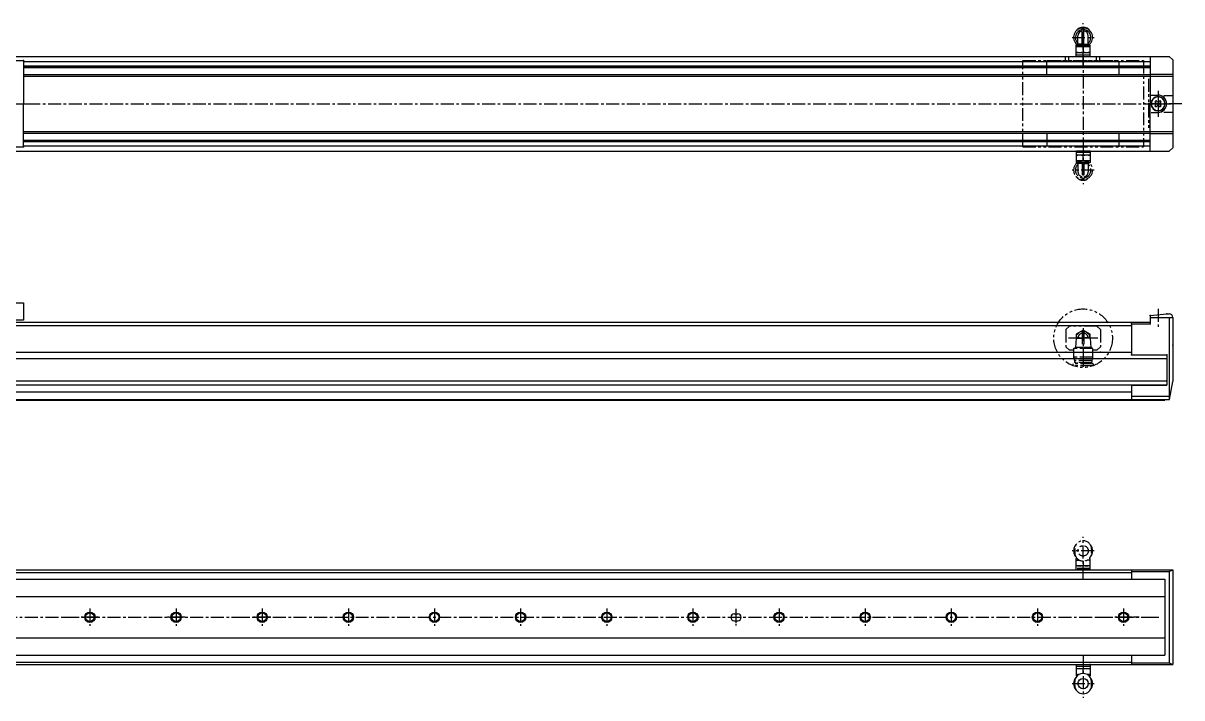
# Model space of a CAD drawing. Extents: x -737 to 364, y 95 to 519.
# Drawn here: x -308 to 364, y 127 to 519 of the extents above; entities that cross this region are included whole.
import ezdxf

# ---------------------------------------------------------------- set-up
doc = ezdxf.new("R2010")
doc.units = 0
for name, pattern in [('CENTER', [12, 7.5, -1.5, 1.5, -1.5]), ('CONTINOUS', [0]), ('PHANTOM', [15, 7.5, -1.5, 1.5, -1.5, 1.5, -1.5])]:
    doc.linetypes.add(name, pattern=pattern)
doc.layers.get('0').update_dxf_attribs({"linetype": 'CONTINUOUS'})
doc.layers.add('CENTER', color=1, linetype='CENTER')

msp = doc.modelspace()

# ---------------------------------------------------------------- linework, layer by layer
at = {"color": 7, "linetype": 'CONTINOUS'}
for p, q in [((303.98, 506.36), (303.98, 511.19)), ((306.48, 505.79), (306.48, 515.76)), ((307.48, 505.79), (307.48, 515.76)), ((309.98, 506.36), (309.98, 511.19)), ((302.98, 505.79), (303.98, 506.36)), ((302.98, 499.29), (302.98, 505.79)), ((302.98, 505.79), (310.98, 505.79)), ((302.98, 504.99), (310.98, 504.99)), ((306.48, 506.36), (303.98, 506.36)), ((306.98, 504.63), (306.98, 501.94)), ((307.48, 506.36), (309.98, 506.36)), ((310.98, 505.79), (309.98, 506.36)), ((310.98, 499.29), (310.98, 505.79)), ((-531.02, 499.29), (345.98, 499.29)), ((296.48, 499.29), (296.48, 496.29)), ((298.48, 499.29), (298.48, 496.29)), ((302.98, 501.59), (310.98, 501.59)), ((302.98, 500.09), (310.98, 500.09)), ((302.98, 499.29), (310.98, 499.29)), ((314.48, 499.29), (314.48, 496.29)), ((316.48, 499.29), (316.48, 496.29)), ((345.98, 499.29), (356.98, 499.29)), ((345.98, 499.29), (345.98, 471.79)), ((358.98, 497.29), (356.98, 499.29)), ((-321.52, 496.79), (-308.02, 496.79)), ((-308.02, 496.79), (-308.02, 471.79)), ((-308.02, 496.29), (345.98, 496.29)), ((-308.02, 493.69), (345.98, 493.69)), ((-308.02, 493.29), (345.98, 493.29)), ((-308.02, 492.88), (345.98, 492.88)), ((358.98, 497.29), (358.98, 446.29)), ((-308.02, 488.79), (345.98, 488.79)), ((-308.02, 487.79), (345.98, 487.79)), ((345.98, 488.99), (358.98, 488.99)), ((345.98, 487.79), (358.98, 487.79)), ((-308.02, 446.79), (-308.02, 471.79)), ((345.98, 444.29), (345.98, 471.79)), ((346.49, 476.79), (350.48, 476.79)), ((349.32, 473.6), (348.67, 472.95)), ((348.67, 472.95), (349.17, 472.45)), ((349.17, 471.12), (348.67, 470.63)), ((349.82, 473.1), (349.32, 473.6)), ((351.64, 473.6), (351.15, 473.1)), ((352.29, 472.95), (351.64, 473.6)), ((351.8, 472.45), (352.29, 472.95)), ((352.29, 470.63), (351.8, 471.12)), ((353.8, 476.59), (358.98, 476.59)), ((346.49, 466.79), (350.48, 466.79)), ((348.67, 470.63), (349.32, 469.98)), ((349.32, 469.98), (349.82, 470.47)), ((351.15, 470.47), (351.64, 469.98)), ((351.64, 469.98), (352.29, 470.63)), ((353.8, 466.98), (358.98, 466.98)), ((-308.02, 455.79), (345.98, 455.79)), ((-308.02, 454.79), (345.98, 454.79)), ((-308.02, 450.69), (345.98, 450.69)), ((345.98, 455.79), (358.98, 455.79)), ((345.98, 454.59), (358.98, 454.59)), ((-531.02, 444.29), (345.98, 444.29)), ((-321.52, 446.79), (-308.02, 446.79)), ((-308.02, 450.29), (345.98, 450.29)), ((-308.02, 449.88), (345.98, 449.88)), ((-308.02, 447.29), (345.98, 447.29)), ((345.98, 444.29), (356.98, 444.29)), ((358.98, 446.29), (356.98, 444.29)), ((-322.02, 356.29), (-308.02, 356.29)), ((-308.02, 356.29), (-308.02, 346.29)), ((345.98, 349.06), (355.48, 349.89)), ((355.48, 349.89), (356.98, 349.89)), ((-534.9, 345.09), (345.98, 345.09)), ((-534.9, 343.09), (334.98, 343.09)), ((-308.02, 346.29), (-378.02, 346.29)), ((334.98, 344.09), (345.98, 344.09)), ((334.98, 344.09), (334.98, 326.09)), ((345.98, 349.01), (345.98, 344.09)), ((345.98, 347.79), (358.98, 347.79)), ((356.98, 347.79), (356.98, 300.29)), ((358.98, 347.89), (358.98, 310.63)), ((-554.82, 323.96), (355.48, 323.96)), ((-534.9, 327.79), (334.98, 327.79)), ((334.98, 326.09), (355.48, 326.09)), ((355.48, 326.09), (355.48, 311.29)), ((-554.82, 311.12), (355.48, 311.12)), ((355.48, 311.29), (355.48, 308.59)), ((357.16, 300.29), (358.98, 310.63)), ((-554.82, 308.79), (355.48, 308.79)), ((-534.9, 304.62), (334.98, 304.62)), ((334.98, 308.59), (355.48, 308.59)), ((334.98, 308.59), (334.98, 300.29)), ((-534.9, 300.29), (334.98, 300.29)), ((-443.52, 299.79), (-257.93, 299.79)), ((-282.05, 299.79), (354.48, 299.79)), ((334.98, 302.18), (356.98, 302.18)), ((334.98, 300.29), (357.16, 300.29)), ((354.48, 300.29), (354.48, 299.79)), ((354.48, 300.29), (356.16, 300.29)), ((-561.02, 201.46), (358.98, 201.46)), ((-551.02, 195.96), (354.48, 195.96)), ((-536.02, 199.96), (334.98, 199.96)), ((334.98, 201.46), (334.98, 195.96)), ((334.98, 200.46), (356.98, 200.46)), ((354.48, 195.96), (354.48, 151.96)), ((356.98, 200.46), (358.98, 201.46)), ((356.98, 200.46), (356.98, 147.46)), ((358.98, 201.46), (358.98, 146.46)), ((-551.02, 185.96), (354.48, 185.96)), ((-551.02, 161.96), (354.48, 161.96)), ((-551.02, 151.96), (354.48, 151.96)), ((-536.02, 147.96), (334.98, 147.96)), ((334.98, 151.96), (334.98, 146.46)), ((-561.02, 146.46), (358.98, 146.46)), ((302.98, 146.46), (302.98, 139.96)), ((302.98, 146.46), (310.98, 146.46)), ((302.98, 145.66), (310.98, 145.66)), ((302.98, 144.16), (310.98, 144.16)), ((306.98, 141.36), (306.98, 143.8)), ((310.98, 146.46), (310.98, 139.96)), ((334.98, 147.46), (356.98, 147.46)), ((356.98, 147.46), (358.98, 146.46)), ((302.08, 134.46), (302.08, 136.46)), ((302.98, 140.76), (304.63, 140.76)), ((302.98, 139.96), (303.35, 139.75)), ((302.98, 139.96), (303.55, 139.96)), ((310.98, 140.76), (309.33, 140.76)), ((310.98, 139.96), (310.41, 139.96)), ((310.98, 139.96), (310.61, 139.75)), ((311.88, 134.46), (311.88, 136.46))]:
    msp.add_line(p, q, dxfattribs=at)
at = {"color": 3, "linetype": 'PHANTOM'}
for p, q in [((271.98, 496.79), (341.98, 496.79)), ((271.98, 446.79), (271.98, 496.79)), ((285.98, 488.81), (285.98, 496.79)), ((285.98, 496.79), (327.98, 496.79)), ((327.98, 488.79), (327.98, 496.79)), ((341.98, 496.79), (341.98, 446.79)), ((285.98, 488.79), (327.98, 488.79)), ((344.98, 486.28), (344.98, 457.38)), ((285.98, 454.79), (327.98, 454.79)), ((285.98, 454.77), (285.98, 446.79)), ((327.98, 446.79), (327.98, 454.79)), ((271.98, 446.79), (341.98, 446.79)), ((302.98, 444.29), (302.98, 437.79)), ((310.98, 444.29), (302.98, 444.29)), ((310.98, 444.29), (310.98, 437.79)), ((310.98, 443.49), (302.98, 443.49)), ((310.98, 441.99), (302.98, 441.99)), ((310.98, 438.59), (302.98, 438.59)), ((310.98, 437.79), (302.98, 437.79)), ((302.98, 437.79), (303.98, 437.21)), ((303.98, 437.21), (303.98, 432.38)), ((306.48, 437.21), (303.98, 437.21)), ((306.48, 437.79), (306.48, 427.81)), ((306.98, 438.94), (306.98, 441.63)), ((307.48, 437.79), (307.48, 427.81)), ((307.48, 437.21), (309.98, 437.21)), ((310.98, 437.79), (309.98, 437.21)), ((309.98, 437.21), (309.98, 432.38)), ((298.98, 342.79), (296.98, 340.79)), ((296.98, 340.79), (296.98, 330.79)), ((314.98, 342.79), (298.98, 342.79)), ((306.98, 340.41), (302.98, 338.1)), ((302.98, 338.1), (302.98, 335.79)), ((304.04, 336.4), (302.98, 335.79)), ((304.04, 336.4), (306.48, 335.89)), ((306.48, 339.76), (306.48, 329.79)), ((310.98, 338.1), (306.98, 340.41)), ((307.48, 339.76), (307.48, 329.79)), ((309.92, 336.4), (307.48, 335.89)), ((309.92, 336.4), (310.98, 335.79)), ((310.98, 335.79), (310.98, 338.1)), ((316.98, 340.79), (314.98, 342.79)), ((316.98, 340.79), (316.98, 330.79)), ((298.98, 328.79), (296.98, 330.79)), ((301.48, 329.79), (302.48, 330.36)), ((301.48, 329.79), (301.48, 324.79)), ((312.48, 329.79), (301.48, 329.79)), ((302.98, 335.79), (302.48, 330.36)), ((306.48, 330.36), (302.48, 330.36)), ((302.98, 335.79), (306.48, 335.79)), ((311.48, 330.36), (307.48, 330.36)), ((310.98, 335.79), (311.48, 330.36)), ((312.48, 329.79), (311.48, 330.36)), ((312.48, 329.79), (312.48, 324.79)), ((314.98, 328.79), (316.98, 330.79)), ((301.48, 328.79), (298.98, 328.79)), ((301.48, 324.79), (301.98, 322.79)), ((312.48, 324.79), (301.48, 324.79)), ((312.48, 324.79), (311.98, 322.79)), ((314.98, 328.79), (312.48, 328.79)), ((301.08, 320.99), (301.08, 319.79)), ((312.88, 320.99), (301.08, 320.99)), ((312.88, 319.79), (301.08, 319.79)), ((311.98, 322.79), (301.98, 322.79)), ((301.98, 322.79), (301.98, 321.79)), ((311.98, 321.79), (301.98, 321.79)), ((303.48, 321.79), (303.48, 320.99)), ((310.48, 321.79), (310.48, 320.99)), ((311.98, 322.79), (311.98, 321.79)), ((312.88, 320.99), (312.88, 319.79)), ((302.08, 213.46), (302.08, 211.46)), ((311.88, 213.46), (311.88, 211.46)), ((302.98, 207.96), (303.35, 208.17)), ((302.98, 207.96), (303.55, 207.96)), ((302.98, 201.46), (302.98, 207.96)), ((302.98, 207.16), (304.63, 207.16)), ((310.98, 203.76), (302.98, 203.76)), ((310.98, 202.26), (302.98, 202.26)), ((306.98, 206.56), (306.98, 204.12)), ((310.98, 207.16), (309.33, 207.16)), ((310.98, 207.96), (310.41, 207.96)), ((310.98, 207.96), (310.61, 208.17)), ((310.98, 201.46), (310.98, 207.96)), ((310.98, 201.46), (302.98, 201.46))]:
    msp.add_line(p, q, dxfattribs=at)
at = {"color": 7, "linetype": 'CONTINUOUS'}
for p, q in [((104.48, 175.96), (106.48, 175.96)), ((104.48, 171.96), (106.48, 171.96))]:
    msp.add_line(p, q, dxfattribs=at)
at = {"color": 7, "linetype": 'CENTER'}
for p, q in [((105.48, 178.87), (105.48, 169.15)), ((105.48, 177.45), (105.48, 170.46))]:
    msp.add_line(p, q, dxfattribs=at)
at = {"color": 3, "linetype": 'PHANTOM'}
for centre, radius in [((306.98, 335.79), 17), ((306.98, 212.46), 3)]:
    msp.add_circle(centre, radius, dxfattribs=at)
at = {"color": 7, "linetype": 'CONTINOUS'}
for centre, radius in [((-269.52, 173.96), 3), ((-269.52, 173.96), 2.5), ((-219.52, 173.96), 3), ((-219.52, 173.96), 2.5), ((-169.52, 173.96), 3), ((-169.52, 173.96), 2.5), ((-119.52, 173.96), 3), ((-119.52, 173.96), 2.5), ((-69.52, 173.96), 3), ((-69.52, 173.96), 2.5), ((-19.52, 173.96), 3), ((-19.52, 173.96), 2.5), ((30.48, 173.96), 3), ((30.48, 173.96), 2.5), ((80.48, 173.96), 3), ((80.48, 173.96), 2.5), ((130.48, 173.96), 3), ((130.48, 173.96), 2.5), ((180.48, 173.96), 3), ((180.48, 173.96), 2.5), ((230.48, 173.96), 3), ((230.48, 173.96), 2.5), ((280.48, 173.96), 3), ((280.48, 173.96), 2.5), ((330.48, 173.96), 3), ((330.48, 173.96), 2.5), ((306.98, 135.46), 3)]:
    msp.add_circle(centre, radius, dxfattribs=at)
for centre, radius, start, end in [((306.98, 510.29), 5.5, 309.82252, 230.17746), ((306.98, 510.29), 4.5, 96.37938, 228.18969), ((306.98, 511.29), 4.9, 32.3231, 147.67682), ((306.98, 511.19), 3, 99.5941, 180.00003), ((306.98, 510.29), 4.5, 311.81031, 83.62063), ((306.98, 511.19), 3, 0, 80.40593), ((304.98, 499.21), 5.78, 69.74381, 110.25606), ((308.98, 499.21), 5.78, 69.74387, 110.25611), ((304.98, 507.36), 5.78, 249.74386, 290.25611), ((308.98, 507.36), 5.78, 249.74386, 290.25611), ((350.48, 471.79), 4.15, 0, 359.99971), ((350.48, 471.79), 4, 0, 359.99971), ((348.5, 471.79), 0.94, 315.00004, 45.00002), ((350.48, 473.77), 0.94, 225.00005, 315.00004), ((350.48, 471.79), 5, 270, 90), ((352.46, 471.79), 0.94, 135.00005, 225.00009), ((350.48, 469.81), 0.94, 45.00002, 135.00005), ((356.98, 347.89), 2, 0, 90), ((306.98, 136.46), 4.9, 0, 180.00002), ((304.98, 138.39), 5.78, 69.74389, 110.25614), ((308.98, 138.39), 5.78, 69.74389, 110.25614), ((306.98, 135.46), 5.5, 138.8389, 221.16112), ((304.98, 146.54), 5.78, 249.74394, 266.70601), ((308.98, 146.54), 5.78, 273.29405, 290.25612), ((306.98, 135.46), 5.5, 318.83896, 41.16118), ((306.98, 134.46), 4.9, 180.00004, 0)]:
    msp.add_arc(centre, radius, start, end, dxfattribs=at)
at = {"color": 3, "linetype": 'PHANTOM'}
for centre, radius, start, end in [((306.98, 433.29), 5.5, 129.82252, 50.17746), ((304.98, 436.21), 5.78, 69.74386, 110.25611), ((304.98, 444.36), 5.78, 249.74387, 290.25611), ((308.98, 436.21), 5.78, 69.74386, 110.25611), ((308.98, 444.36), 5.78, 249.74381, 290.25606), ((306.98, 433.29), 4.5, 131.81031, 263.62063), ((306.98, 432.38), 3, 180, 260.40593), ((306.98, 433.29), 4.5, 276.37938, 48.18969), ((306.98, 432.38), 3, 279.5941, 0.00003), ((306.98, 432.29), 4.9, 212.3231, 327.67682), ((306.98, 335.79), 4, 0.00015, 180.00014), ((306.98, 335.79), 3, 99.59399, 168.18958), ((306.98, 335.79), 3, 11.81037, 80.40595), ((306.98, 212.46), 5.5, 138.83896, 221.16118), ((306.98, 213.46), 4.9, 0.00004, 180), ((306.98, 212.46), 5.5, 318.8389, 41.16112), ((306.98, 211.46), 4.9, 180.00005, 0.00002), ((304.98, 201.39), 5.78, 93.29405, 110.25612), ((304.98, 209.54), 5.78, 249.74389, 290.25614), ((308.98, 209.54), 5.78, 249.74389, 290.25614), ((308.98, 201.39), 5.78, 69.74394, 86.70601)]:
    msp.add_arc(centre, radius, start, end, dxfattribs=at)
at = {"color": 7, "linetype": 'CONTINUOUS'}
for centre, start, end in [((104.48, 173.96), 90, 270), ((106.48, 173.96), 270, 90)]:
    msp.add_arc(centre, 2, start, end, dxfattribs=at)
at = {"color": 7, "linetype": 'CONTINOUS'}
for p in [(306.98, 499.29), (306.98, 499.29), (306.98, 499.29), (310.98, 499.29), (-308.02, 496.79), (-308.02, 471.79), (306.98, 471.79), (345.98, 471.79), (350.48, 471.79), (350.48, 471.79), (358.98, 471.79), (-308.02, 446.79), (302.98, 444.29), (306.98, 444.29), (306.98, 444.29), (306.98, 444.29), (306.98, 444.29), (345.98, 444.29), (355.48, 349.89), (334.98, 344.09), (345.98, 349.06), (345.98, 349.01), (345.98, 344.09), (306.98, 335.79), (306.98, 335.79), (306.98, 335.79), (306.98, 335.79), (358.98, 331.79), (296.98, 327.79), (316.98, 327.79), (334.98, 326.09), (355.48, 326.09), (306.98, 319.79), (355.48, 311.29), (302.98, 201.46), (306.98, 201.46), (306.98, 201.46), (306.98, 201.46), (306.98, 146.46), (306.98, 146.46), (306.98, 146.46), (306.98, 146.46), (310.98, 146.46)]:
    msp.add_point(p, dxfattribs=at)
at = {"layer": 'CENTER', "color": 1, "linetype": 'CENTER'}
for p, q in [((306.98, 493.93), (306.98, 518.51)), ((300.53, 510.29), (313.31, 510.29)), ((306.98, 500.21), (306.98, 444.45)), ((350.48, 479.33), (350.48, 464.25)), ((350.48, 479.33), (350.48, 464.25)), ((350.48, 477.79), (350.48, 465.79)), ((-605.81, 471.79), (352.75, 471.79)), ((-391.17, 471.79), (-300.85, 471.79)), ((-379.57, 471.79), (-300.85, 471.79)), ((364.27, 471.79), (341.14, 471.79)), ((342.94, 471.79), (358.02, 471.79)), ((342.94, 471.79), (358.02, 471.79)), ((344.48, 471.79), (356.48, 471.79)), ((350.48, 476.79), (350.48, 466.79)), ((306.98, 449.65), (306.98, 425.06)), ((313.44, 433.29), (300.65, 433.29)), ((350.48, 352.83), (350.48, 341.17)), ((306.98, 341.61), (306.98, 317.8)), ((315.48, 335.79), (298.48, 335.79)), ((312.65, 335.79), (301.89, 335.79)), ((306.98, 196.1), (306.98, 220.69)), ((313.44, 212.46), (300.65, 212.46)), ((-269.52, 178.96), (-269.52, 168.96)), ((-219.52, 178.96), (-219.52, 168.96)), ((-169.52, 178.96), (-169.52, 168.96)), ((-119.52, 178.96), (-119.52, 168.96)), ((-69.52, 178.96), (-69.52, 168.96)), ((-19.52, 178.96), (-19.52, 168.96)), ((30.48, 178.96), (30.48, 168.96)), ((80.48, 178.96), (80.48, 168.96)), ((130.48, 178.96), (130.48, 168.96)), ((180.48, 178.96), (180.48, 168.96)), ((230.48, 178.96), (230.48, 168.96)), ((280.48, 178.96), (280.48, 168.96)), ((330.48, 178.96), (330.48, 168.96)), ((-571.27, 173.96), (348.89, 173.96)), ((-285.08, 173.96), (-276.2, 173.96)), ((-285.08, 173.96), (-276.2, 173.96)), ((-264.52, 173.96), (-274.52, 173.96)), ((-235.08, 173.96), (-226.2, 173.96)), ((-235.08, 173.96), (-226.2, 173.96)), ((-214.52, 173.96), (-224.52, 173.96)), ((-185.08, 173.96), (-176.2, 173.96)), ((-185.08, 173.96), (-176.2, 173.96)), ((-164.52, 173.96), (-174.52, 173.96)), ((314.92, 173.96), (323.8, 173.96)), ((314.92, 173.96), (323.8, 173.96)), ((335.48, 173.96), (325.48, 173.96)), ((327.42, 173.96), (336.3, 173.96)), ((327.42, 173.96), (336.3, 173.96)), ((339.42, 173.96), (336.3, 173.96)), ((339.42, 173.96), (336.3, 173.96)), ((339.42, 173.96), (336.3, 173.96)), ((339.42, 173.96), (336.3, 173.96)), ((343.42, 173.96), (352.3, 173.96)), ((343.42, 173.96), (352.3, 173.96)), ((306.98, 151.82), (306.98, 127.24)), ((300.53, 135.46), (313.31, 135.46))]:
    msp.add_line(p, q, dxfattribs=at)

doc.saveas('drawing.dxf')
